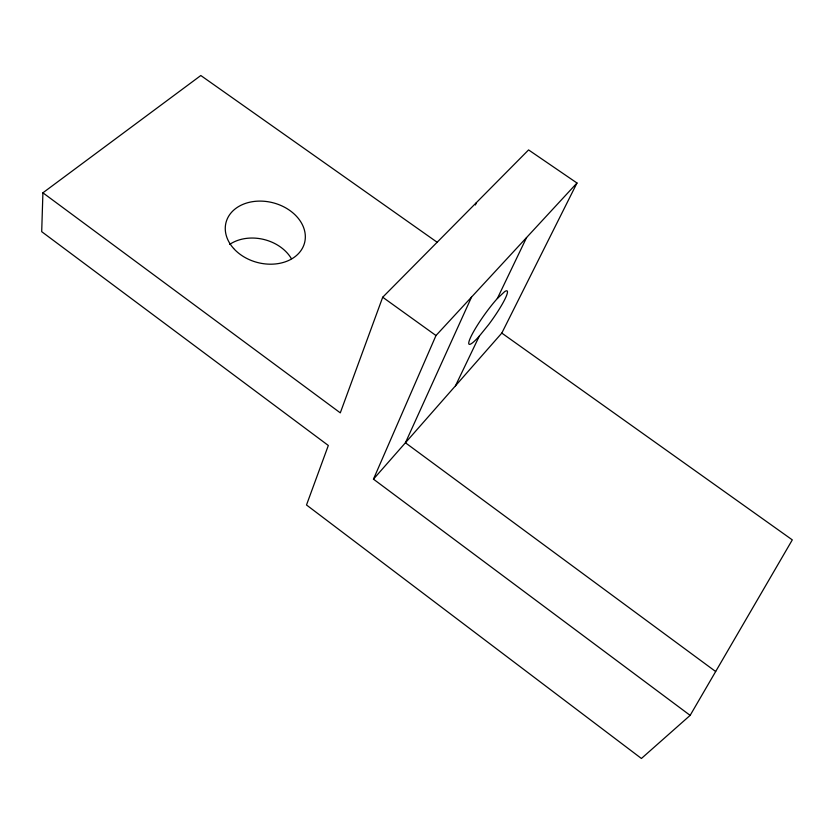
<?xml version="1.0" encoding="UTF-8"?>
<svg xmlns="http://www.w3.org/2000/svg" width="834" height="834" viewBox="0 0 834 834"><rect width="100%" height="100%" fill="white"/><g stroke="black" fill="none" stroke-linecap="round" stroke-linejoin="round"><path stroke-width="1.25" d="M42.909 192.81L41.7 231.675L328.325 445.481L306.505 504.977L641.419 758.481L690.145 715.374L792.3 539.879L501.807 333.089L576.992 183.011L528.579 149.922L382.702 297.227L340.293 412.861L42.909 192.81L200.817 75.519L437.11 242.225M475.422 204.966L476.412 202.61M690.145 715.374L373.465 479.154L435.984 335.529L576.992 183.011M471.533 297.081L405.428 442.781L715.666 671.526M455.458 385.85L479.269 336.185L488.849 324.343A32.724 4.597 -54.5 0 0 504.664 291.629L497.345 298.509A32.724 4.597 -54.5 0 0 470.96 336.644A32.724 4.597 -54.5 0 0 479.269 336.185M497.345 298.509L526.588 237.534M373.465 479.154L501.807 333.089M382.702 297.227L435.984 335.529M229.694 244.393A39.208 30.451 13.9 0 1 291.4 258.665M233.614 248.459A40.564 30.858 14.4 0 0 302.335 248.376A40.564 30.858 14.4 0 0 259.947 201.098A40.564 30.858 14.4 0 0 233.614 248.459"/></g></svg>
